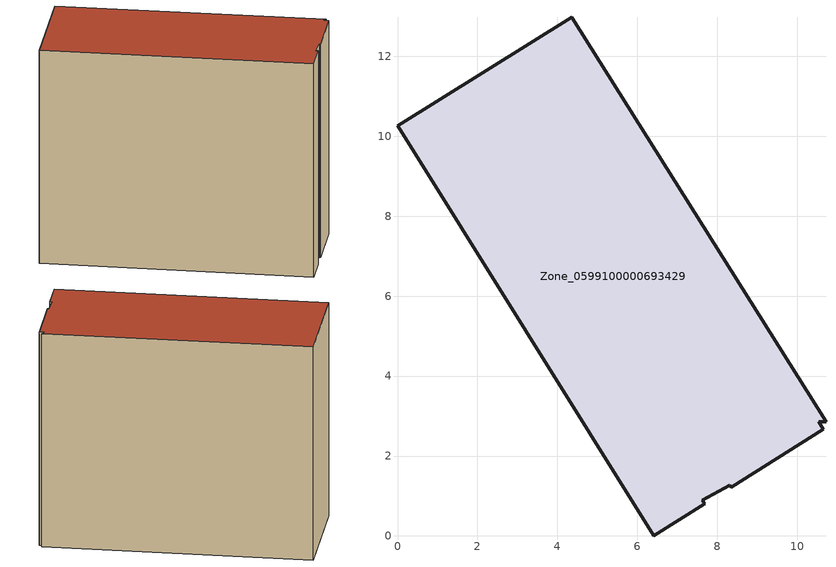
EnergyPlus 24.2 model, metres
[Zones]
Zone_0599100000693429
 floor ground (C_G): 7.69,0.8 6.41,0 0,10.27 4.37,12.98 10.72,2.86 10.54,2.85 10.66,2.67 8.35,1.22 8.32,1.27 7.63,0.89 z0
 wall outside (C_F): 8.35,1.22 10.66,2.67 10.54,2.85 10.72,2.86 4.37,12.98 0,10.27 6.41,0 7.69,0.8 7.63,0.89 8.32,1.27 8.35,1.22 z0:10.07
 roof outside (C_R): 7.69,0.8 7.63,0.89 8.32,1.27 8.35,1.22 10.66,2.67 10.54,2.85 10.72,2.86 4.37,12.98 0,10.27 6.41,0 z10.07
[BUILDING]
Pand.0599100000693429: North Axis=0; Terrain=City; Loads Convergence Tolerance Value=0.04; Temperature Convergence Tolerance Value=0.4; Solar Distribution=FullExterior; Maximum Number of Warmup Days=25; Minimum Number of Warmup Days=1
[Site:Location]
Rotterdam.The.Hague.AP_ZH_NLD Design_Conditions: Latitude=51.96; Longitude=4.45; Time Zone=1; Elevation=-4.5
[SITE:GROUNDTEMPERATURE:BUILDINGSURFACE]
18, 18, 18, 18, 18, 18, 18, 18, 18, 18, 18, 18
[MATERIAL] Thermal Absorptance=0.9; Solar Absorptance=0.7; Visible Absorptance=0.7
Name | Roughness | Thickness | Conductivity | Density | Specific Heat
G.TI.1946 | MediumSmooth | 0.15 | 1 | 540 | 1210
F.TI.1946 | Rough | 0.3 | 0.857143 | 1920 | 840
R.TI.1946 | MediumRough | 0.2 | 0.1 | 1500 | 1000
[CONSTRUCTION]
C_G: G.TI.1946
C_F: F.TI.1946
C_R: R.TI.1946
[ZONE]
Zone_0599100000693429: Type=1; Multiplier=1; Ceiling Height=Autocalculate; Volume=Autocalculate; Floor Area=autocalculate; Part of Total Floor Area=Yes
[ZONEINFILTRATION:DESIGNFLOWRATE]
Infil_Zone_0599100000693429: Zone or ZoneList or Space or SpaceList=Zone_0599100000693429; Schedule=AlwaysOn; Design Flow Rate Calculation Method=Flow/Area; Flow Rate per Floor Area=0.003; Constant Term Coefficient=1; Temperature Term Coefficient=0; Velocity Term Coefficient=0; Velocity Squared Term Coefficient=0
[HVACTEMPLATE:ZONE:IDEALLOADSAIRSYSTEM]
Zone_0599100000693429: Maximum Heating Supply Air Temperature=50; Minimum Cooling Supply Air Temperature=13; Maximum Heating Supply Air Humidity Ratio=0.0156; Minimum Cooling Supply Air Humidity Ratio=0.0077; Heating Limit=NoLimit; Cooling Limit=NoLimit; Dehumidification Control Type=ConstantSensibleHeatRatio; Cooling Sensible Heat Ratio=0.7; Dehumidification Setpoint=60; Humidification Control Type=None; Humidification Setpoint=30; Outdoor Air Method=None; Outdoor Air Flow Rate per Person=0.00944; Outdoor Air Flow Rate per Zone Floor Area=0; Outdoor Air Flow Rate per Zone=0; Demand Controlled Ventilation Type=None; Outdoor Air Economizer Type=NoEconomizer; Heat Recovery Type=None; Sensible Heat Recovery Effectiveness=0.7; Latent Heat Recovery Effectiveness=0.65
[ZONECONTROL:THERMOSTAT]
ThermostatControl_Zone_0599100000693429: Zone or ZoneList=Zone_0599100000693429; Control Type Schedule=DualSetpointControlType; Control 1=Thermostat_Zone_0599100000693429; Temperature Difference Between Cutout And Setpoint=0
[THERMOSTATSETPOINT:DUALSETPOINT]
Thermostat_Zone_0599100000693429: Heating Setpoint Temperature Schedule=HeatingSetpoint_Zone_0599100000693429; Cooling Setpoint Temperature Schedule=CoolingSetpoint_Zone_0599100000693429
[SCHEDULE:COMPACT]
HeatingSetpoint_Zone_0599100000693429: Through: 12/31, For: AllDays, Until: 24:00, 21
CoolingSetpoint_Zone_0599100000693429: Through: 12/31, For: AllDays, Until: 24:00, 24
DualSetpointControlType: Through: 12/31, For: AllDays, Until: 24:00, 4
AlwaysOn: Through: 12/31, For: AllDays, Until: 24:00, 1
